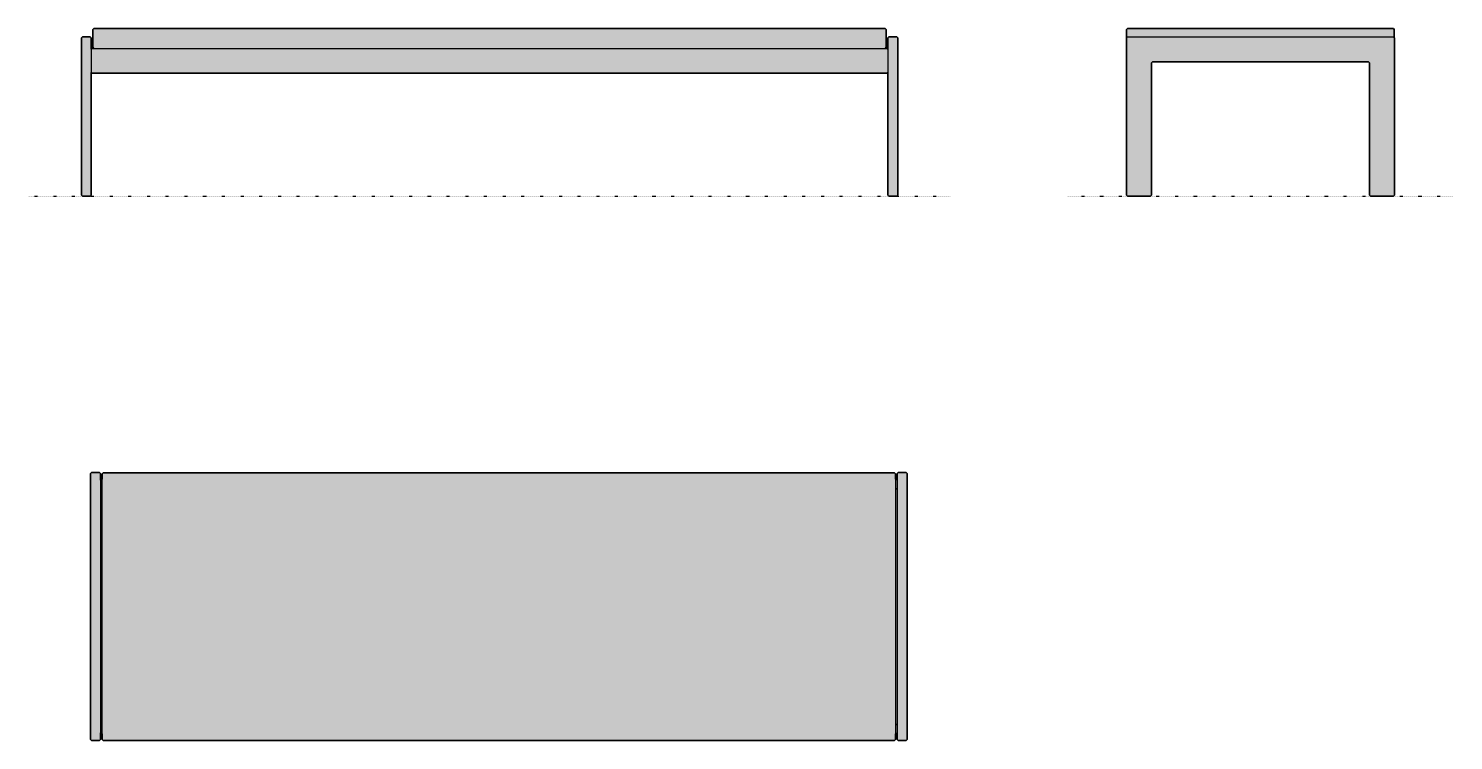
# Model space of a CAD drawing. Header units: millimetres. Extents: x 0 to 2309, y -883 to 272.
import ezdxf

# ---------------------------------------------------------------- set-up
doc = ezdxf.new("R2010")
doc.units = ezdxf.units.MM
doc.linetypes.add('Dots', pattern=[1, 0, -1])
doc.layers.add('Blocks', color=7, linetype='Continuous')
doc.layers.add('Blocks$Fill', color=7, linetype='Continuous', true_color=0xffffff)
for name, color, linetype, lineweight, true_color in [('Blocks$Inner', 7, 'Continuous', 25, 0x007f00), ('Blocks$Outline', 7, 'Continuous', 35, 0xff3f3f), ('Groud', 7, 'Dots', 25, 0x243775)]:
    doc.layers.add(name, color=color, linetype=linetype, lineweight=lineweight, true_color=true_color)

# ---------------------------------------------------------------- blocks, each defined once
blk = doc.blocks.new('PK62 Coffe Table Top')
at = {"layer": 'Blocks$Fill'}
blk.add_hatch(color=256, dxfattribs=at).paths.add_polyline_path([(157.6, 135.5), (144.7, 135.5), (143.1, 133.9), (143.1, -297.1), (144.7, -298.7), (157.6, -298.7), (159.2, -297.1), (159.2, -286.5), (160.8, -288.1), (161.7, -288.1), (161.7, -297), (163.3, -298.6), (1446, -298.6), (1447.6, -297), (1447.6, -288.1), (1448.4, -288.1), (1450, -286.5), (1450, -297.1), (1451.7, -298.7), (1464.6, -298.7), (1466.2, -297.1), (1466.2, 133.9), (1464.6, 135.5), (1451.7, 135.5), (1450, 133.9), (1450, 123.3), (1448.4, 124.9), (1447.6, 124.9), (1447.6, 133.8), (1446, 135.4), (163.3, 135.4), (161.7, 133.8), (161.7, 124.9), (160.8, 124.9), (159.2, 123.3), (159.2, 133.9)], flags=0)
at = {"layer": 'Blocks$Inner'}
for points in [[(159.2, 133.9), (159.2, -297.1), (157.6, -298.7), (144.7, -298.7), (143.1, -297.1), (143.1, 133.9), (144.7, 135.5), (157.6, 135.5)], [(163.3, 135.4), (1446, 135.4), (1447.6, 133.8), (1447.6, -297), (1446, -298.6), (163.3, -298.6), (161.7, -297), (161.7, 133.8)], [(1450, 133.9), (1450, -297.1), (1451.7, -298.7), (1464.6, -298.7), (1466.2, -297.1), (1466.2, 133.9), (1464.6, 135.5), (1451.7, 135.5)]]:
    blk.add_lwpolyline(points, close=True, dxfattribs=at)
for points in [[(159.2, 123.3), (160.8, 124.9), (161.7, 124.9)], [(1450, 123.3), (1448.4, 124.9), (1447.6, 124.9)], [(159.2, 110.4), (160.8, 108.8), (161.7, 108.8)], [(1450, 110.4), (1448.4, 108.8), (1447.6, 108.8)], [(159.2, -273.6), (160.8, -272), (161.7, -272)], [(1450, -273.6), (1448.4, -272), (1447.6, -272)], [(159.2, -286.5), (160.8, -288.1), (161.7, -288.1)], [(1450, -286.5), (1448.4, -288.1), (1447.6, -288.1)]]:
    blk.add_lwpolyline(points, dxfattribs=at)
at = {"layer": 'Blocks$Outline'}
for points in [[(144.7, 135.5), (143.1, 133.9)], [(143.1, 133.9), (143.1, -297.1)], [(157.6, 135.5), (144.7, 135.5)], [(159.2, 133.9), (157.6, 135.5)], [(159.2, 123.3), (159.2, 133.9)], [(160.8, 124.9), (159.2, 123.3)], [(161.7, 124.9), (160.8, 124.9)], [(163.3, 135.4), (161.7, 133.8)], [(161.7, 133.8), (161.7, 124.9)], [(1446, 135.4), (163.3, 135.4)], [(1447.6, 133.8), (1446, 135.4)], [(1447.6, 124.9), (1447.6, 133.8)], [(1448.4, 124.9), (1447.6, 124.9)], [(1450, 123.3), (1448.4, 124.9)], [(1451.7, 135.5), (1450, 133.9)], [(1450, 133.9), (1450, 123.3)], [(1464.6, 135.5), (1451.7, 135.5)], [(1466.2, 133.9), (1464.6, 135.5)], [(1466.2, -297.1), (1466.2, 133.9)], [(143.1, -297.1), (144.7, -298.7)], [(144.7, -298.7), (157.6, -298.7)], [(157.6, -298.7), (159.2, -297.1)], [(159.2, -297.1), (159.2, -286.5)], [(159.2, -286.5), (160.8, -288.1)], [(160.8, -288.1), (161.7, -288.1)], [(161.7, -288.1), (161.7, -297)], [(161.7, -297), (163.3, -298.6)], [(163.3, -298.6), (1446, -298.6)], [(1446, -298.6), (1447.6, -297)], [(1447.6, -297), (1447.6, -288.1)], [(1447.6, -288.1), (1448.4, -288.1)], [(1448.4, -288.1), (1450, -286.5)], [(1450, -286.5), (1450, -297.1)], [(1450, -297.1), (1451.7, -298.7)], [(1451.7, -298.7), (1464.6, -298.7)], [(1464.6, -298.7), (1466.2, -297.1)]]:
    blk.add_lwpolyline(points, dxfattribs=at)
blk = doc.blocks.new('PK62 Coffe Table Side')
at = {"layer": 'Blocks$Fill'}
blk.add_hatch(color=256, dxfattribs=at).paths.add_polyline_path([(528.3, 271.6), (97.5, 271.6), (95.9, 270), (95.9, 256.5), (95.8, 256.4), (95.8, 1.6), (97.4, 0), (134.6, 0), (136.2, 1.6), (136.2, 215.7), (137.8, 217.3), (488, 217.3), (489.6, 215.7), (489.6, 1.6), (491.2, 0), (528.4, 0), (530, 1.6), (530, 256.4), (529.9, 256.5), (529.9, 270)], flags=0)
at = {"layer": 'Blocks$Inner'}
blk.add_lwpolyline([(488, 217.3), (137.8, 217.3), (136.2, 215.7), (136.2, 1.6), (134.6, 0), (97.4, 0), (95.8, 1.6), (95.8, 256.4), (97.4, 258), (528.4, 258), (530, 256.4), (530, 1.6), (528.4, 0), (491.2, 0), (489.6, 1.6), (489.6, 215.7)], close=True, dxfattribs=at)
blk.add_lwpolyline([(95.9, 256.4), (95.9, 270), (97.5, 271.6), (528.3, 271.6), (529.9, 270), (529.9, 256.4)], dxfattribs=at)
at = {"layer": 'Blocks$Outline'}
for points in [[(95.9, 256.5), (95.8, 256.4)], [(95.8, 256.4), (95.8, 1.6)], [(97.5, 271.6), (95.9, 270)], [(95.9, 270), (95.9, 256.5)], [(528.3, 271.6), (97.5, 271.6)], [(529.9, 270), (528.3, 271.6)], [(529.9, 256.5), (529.9, 270)], [(530, 256.4), (529.9, 256.5)], [(530, 1.6), (530, 256.4)], [(136.2, 215.7), (137.8, 217.3)], [(136.2, 1.6), (136.2, 215.7)], [(137.8, 217.3), (488, 217.3)], [(488, 217.3), (489.6, 215.7)], [(489.6, 215.7), (489.6, 1.6)], [(95.8, 1.6), (97.4, 0)], [(97.4, 0), (134.6, 0)], [(134.6, 0), (136.2, 1.6)], [(489.6, 1.6), (491.2, 0)], [(491.2, 0), (528.4, 0)], [(528.4, 0), (530, 1.6)]]:
    blk.add_lwpolyline(points, dxfattribs=at)
blk = doc.blocks.new('PK62 Coffe Table Front')
at = {"layer": 'Blocks$Fill'}
blk.add_hatch(color=256, dxfattribs=at).paths.add_polyline_path([(1388.6, 271.6), (105.9, 271.6), (104.3, 270), (104.3, 241.1), (105.9, 239.4), (103.2, 239.4), (101.8, 238), (101.8, 256.4), (100.2, 258), (87.3, 258), (85.7, 256.4), (85.7, 1.6), (87.3, 0), (100.2, 0), (101.8, 1.6), (101.8, 200.5), (103.2, 199.1), (1391.2, 199.1), (1392.6, 200.5), (1392.6, 1.6), (1394.2, 0), (1407.2, 0), (1408.8, 1.6), (1408.8, 256.4), (1407.2, 258), (1394.2, 258), (1392.6, 256.4), (1392.6, 238), (1391.2, 239.4), (1388.6, 239.4), (1390.2, 241.1), (1390.2, 270)], flags=0)
at = {"layer": 'Blocks$Inner'}
for points in [[(85.7, 256.4), (87.3, 258), (100.2, 258), (101.8, 256.4), (101.8, 1.6), (100.2, 0), (87.3, 0), (85.7, 1.6)], [(1408.8, 256.4), (1407.2, 258), (1394.2, 258), (1392.6, 256.4), (1392.6, 1.6), (1394.2, 0), (1407.2, 0), (1408.8, 1.6)]]:
    blk.add_lwpolyline(points, close=True, dxfattribs=at)
for points in [[(105.9, 239.4), (104.3, 241.1), (104.3, 270), (105.9, 271.6), (1388.6, 271.6), (1390.2, 270), (1390.2, 241.1), (1388.6, 239.4)], [(101.8, 238), (103.2, 239.4), (1391.2, 239.4), (1392.6, 238)], [(1392.6, 200.5), (1391.2, 199.1), (103.2, 199.1), (101.8, 200.5)]]:
    blk.add_lwpolyline(points, dxfattribs=at)
at = {"layer": 'Blocks$Outline'}
for points in [[(87.3, 258), (85.7, 256.4)], [(85.7, 256.4), (85.7, 1.6)], [(100.2, 258), (87.3, 258)], [(101.8, 256.4), (100.2, 258)], [(101.8, 238), (101.8, 256.4)], [(105.9, 271.6), (104.3, 270)], [(104.3, 270), (104.3, 241.1)], [(1388.6, 271.6), (105.9, 271.6)], [(1390.2, 270), (1388.6, 271.6)], [(1390.2, 241.1), (1390.2, 270)], [(1394.2, 258), (1392.6, 256.4)], [(1392.6, 256.4), (1392.6, 238)], [(1407.2, 258), (1394.2, 258)], [(1408.8, 256.4), (1407.2, 258)], [(1408.8, 1.6), (1408.8, 256.4)], [(103.2, 239.4), (101.8, 238)], [(105.9, 239.4), (103.2, 239.4)], [(104.3, 241.1), (105.9, 239.4)], [(1388.6, 239.4), (1390.2, 241.1)], [(1391.2, 239.4), (1388.6, 239.4)], [(1392.6, 238), (1391.2, 239.4)], [(101.8, 1.6), (101.8, 200.5)], [(101.8, 200.5), (103.2, 199.1)], [(103.2, 199.1), (1391.2, 199.1)], [(1391.2, 199.1), (1392.6, 200.5)], [(1392.6, 200.5), (1392.6, 1.6)], [(85.7, 1.6), (87.3, 0)], [(87.3, 0), (100.2, 0)], [(100.2, 0), (101.8, 1.6)], [(1392.6, 1.6), (1394.2, 0)], [(1394.2, 0), (1407.2, 0)], [(1407.2, 0), (1408.8, 1.6)]]:
    blk.add_lwpolyline(points, dxfattribs=at)

msp = doc.modelspace()

# ---------------------------------------------------------------- linework, layer by layer
at = {"layer": 'Groud'}
for points in [[(0, 0), (1494.4, 0)], [(1683.6, 0), (2309.4, 0)]]:
    msp.add_lwpolyline(points, dxfattribs=at)

# ---------------------------------------------------------------- block references
at = {"layer": 'Blocks'}
for name, p in [('PK62 Coffe Table Front', (0, 0)), ('PK62 Coffe Table Side', (1683.6, 0)), ('PK62 Coffe Table Top', (-42.4, -583.8, 0))]:
    msp.add_blockref(name, p, dxfattribs=at)

doc.saveas('drawing.dxf')
